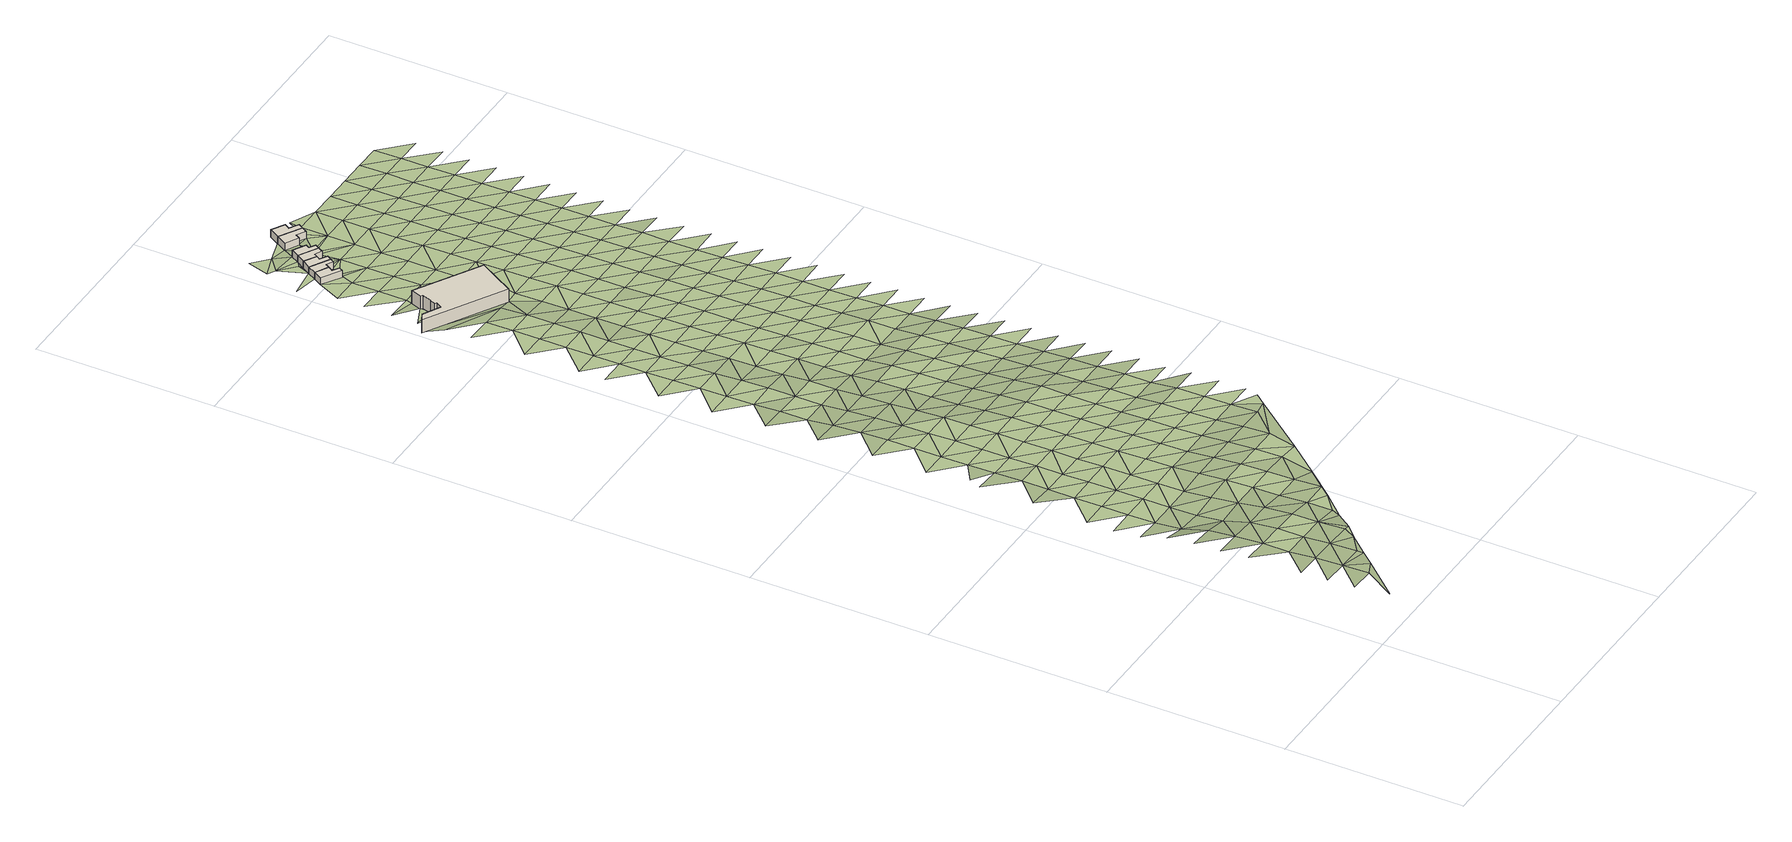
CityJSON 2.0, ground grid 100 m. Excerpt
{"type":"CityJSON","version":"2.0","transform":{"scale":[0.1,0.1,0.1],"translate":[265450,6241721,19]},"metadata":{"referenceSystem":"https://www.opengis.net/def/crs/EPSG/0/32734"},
"CityObjects":{
"building1":{"type":"Building","attributes":{"address":"Salt River Blackpool Football Club 9 Shelley Road Salt River 7925 Cape Town","building":"pavilion","building:levels":2,"building_height":6.9,"roof_height":28.97,"ground_height":22.07,"plus_code":"4FRW3F87+94C"},"geometry":[{"type":"Solid","lod":"1","boundaries":[[[[0,1,2,3]],[[1,4,5,2]],[[4,6,7,5]],[[6,8,9,7]],[[8,10,11,9]],[[10,12,13,11]],[[12,14,15,13]],[[14,16,17,15]],[[16,18,19,17]],[[18,20,21,19]],[[20,0,3,21]],[[3,2,5,7,9,11,13,15,17,19,21]],[[20,18,16,14,12,10,8,6,4,1,0]]]]}]},
"building2":{"type":"Building","attributes":{"address":"Shelley Road Salt River Cape Town","building":"house","building:levels":1,"building_height":4.1,"roof_height":24.62,"ground_height":20.52,"plus_code":"4FRW3F87+J36"},"geometry":[{"type":"Solid","lod":"1","boundaries":[[[[22,23,24,25]],[[23,26,27,24]],[[26,28,29,27]],[[28,30,31,29]],[[30,32,33,31]],[[32,22,25,33]],[[25,24,27,29,31,33]],[[32,30,28,26,23,22]]]]}]},
"building3":{"type":"Building","attributes":{"address":"Shelley Road Salt River Cape Town","building":"house","building:levels":1,"building_height":4.1,"roof_height":24.62,"ground_height":20.52,"plus_code":"4FRW3F87+J3R"},"geometry":[{"type":"Solid","lod":"1","boundaries":[[[[23,22,25,24]],[[22,34,35,25]],[[34,36,37,35]],[[36,38,39,37]],[[38,40,41,39]],[[40,23,24,41]],[[24,25,35,37,39,41]],[[40,38,36,34,22,23]]]]}]},
"building4":{"type":"Building","attributes":{"address":"Shelley Road Salt River Cape Town","building":"house","building:levels":1,"building_height":4.1,"roof_height":24.62,"ground_height":20.52,"plus_code":"4FRW3F87+M34"},"geometry":[{"type":"Solid","lod":"1","boundaries":[[[[40,38,39,41]],[[38,42,43,39]],[[42,44,45,43]],[[44,46,47,45]],[[46,48,49,47]],[[48,40,41,49]],[[41,39,43,45,47,49]],[[48,46,44,42,38,40]]]]}]},
"building5":{"type":"Building","attributes":{"address":"Shelley Road Salt River Cape Town","building":"house","building:levels":1,"building_height":4.1,"roof_height":24.62,"ground_height":20.52,"plus_code":"4FRW3F87+M3Q"},"geometry":[{"type":"Solid","lod":"1","boundaries":[[[[48,46,47,49]],[[46,50,51,47]],[[50,52,53,51]],[[52,54,55,53]],[[54,56,57,55]],[[56,48,49,57]],[[49,47,51,53,55,57]],[[56,54,52,50,46,48]]]]}]},
"building6":{"type":"Building","attributes":{"address":"Shelley Road Salt River Cape Town","building":"house","building:levels":1,"building_height":4.1,"roof_height":24.59,"ground_height":20.49,"plus_code":"4FRW3F87+M4J"},"geometry":[{"type":"Solid","lod":"1","boundaries":[[[[56,54,55,57]],[[54,58,59,55]],[[58,60,61,59]],[[60,62,63,61]],[[62,64,65,63]],[[64,56,57,65]],[[57,55,59,61,63,65]],[[64,62,60,58,54,56]]]]}]},
"building7":{"type":"Building","attributes":{"address":"Shelley Road Salt River Cape Town","building":"house","building:levels":1,"building_height":4.1,"roof_height":24.24,"ground_height":20.14,"plus_code":"4FRW3F87+P4P"},"geometry":[{"type":"Solid","lod":"1","boundaries":[[[[66,67,68,69]],[[67,70,71,68]],[[70,72,73,71]],[[72,74,75,73]],[[74,76,77,75]],[[76,66,69,77]],[[69,68,71,73,75,77]],[[76,74,72,70,67,66]]]]}]},
"building8":{"type":"Building","attributes":{"address":"Shelley Road Salt River Cape Town","building":"house","building:levels":1,"building_height":4.1,"roof_height":24.24,"ground_height":20.14,"plus_code":"4FRW3F87+P4X"},"geometry":[{"type":"Solid","lod":"1","boundaries":[[[[78,79,69,68]],[[79,80,81,69]],[[80,82,83,81]],[[82,84,85,83]],[[84,86,87,85]],[[86,78,68,87]],[[68,69,81,83,85,87]],[[86,84,82,80,79,78]]]]}]},
"terrain1":{"type":"TINRelief","geometry":[{"type":"CompositeSurface","lod":"1","boundaries":[[[88,89,90]],[[91,92,89]],[[93,94,90]],[[89,92,90]],[[95,96,93]],[[90,92,97]],[[95,98,99]],[[93,90,100]],[[97,101,90]],[[98,102,103]],[[90,101,100]],[[104,95,93]],[[95,104,98]],[[105,102,106]],[[104,93,100]],[[101,97,107]],[[106,108,109]],[[107,100,101]],[[98,110,102]],[[98,104,111]],[[98,111,110]],[[108,112,113]],[[114,106,102]],[[115,100,107]],[[104,100,116]],[[106,114,108]],[[117,112,118]],[[114,102,110]],[[116,111,104]],[[100,115,116]],[[115,107,119]],[[120,118,121]],[[110,111,122]],[[108,123,112]],[[108,114,124]],[[116,115,119]],[[122,111,116]],[[125,120,121]],[[108,124,123]],[[118,112,126]],[[114,110,127]],[[110,122,128]],[[116,119,129]],[[121,118,126]],[[126,112,123]],[[130,125,131]],[[127,124,114]],[[127,110,128]],[[130,131,132]],[[122,116,133]],[[121,134,125]],[[135,116,129]],[[123,124,136]],[[134,121,126]],[[133,128,122]],[[133,116,135]],[[136,124,127]],[[131,125,137]],[[138,132,139]],[[137,125,134]],[[140,126,123]],[[123,136,141]],[[142,127,128]],[[128,133,143]],[[144,145,139]],[[129,146,135]],[[132,131,147]],[[126,140,134]],[[140,123,141]],[[131,137,148]],[[142,128,143]],[[135,146,133]],[[139,132,147]],[[136,127,149]],[[131,148,147]],[[144,150,151]],[[149,141,136]],[[137,134,152]],[[151,150,153]],[[134,140,154]],[[149,127,142]],[[143,133,155]],[[139,156,144]],[[133,146,155]],[[148,137,152]],[[147,156,139]],[[134,154,152]],[[150,144,157]],[[140,141,158]],[[143,159,142]],[[153,160,161]],[[141,149,162]],[[156,157,144]],[[155,159,143]],[[147,148,163]],[[158,154,140]],[[164,161,160]],[[158,141,162]],[[152,165,148]],[[142,166,149]],[[147,163,156]],[[153,150,167]],[[148,165,163]],[[155,146,168]],[[157,169,150]],[[166,142,159]],[[153,167,160]],[[162,149,170]],[[171,152,154]],[[150,169,167]],[[154,158,172]],[[173,164,174]],[[155,168,159]],[[170,149,166]],[[157,156,175]],[[152,171,165]],[[156,163,176]],[[174,177,173]],[[154,172,171]],[[164,160,178]],[[162,179,158]],[[157,175,169]],[[178,160,167]],[[156,176,175]],[[170,179,162]],[[163,165,180]],[[166,159,181]],[[182,174,164]],[[172,158,183]],[[168,181,159]],[[184,177,185]],[[165,171,180]],[[170,166,181]],[[178,182,164]],[[183,158,179]],[[163,186,176]],[[167,169,187]],[[188,184,185]],[[169,175,189]],[[172,190,171]],[[186,163,180]],[[187,178,167]],[[177,174,191]],[[170,192,179]],[[169,189,187]],[[190,172,183]],[[182,193,174]],[[176,194,175]],[[181,192,170]],[[185,177,191]],[[171,195,180]],[[196,188,197]],[[176,186,194]],[[191,174,193]],[[181,168,198]],[[183,179,199]],[[195,171,190]],[[200,182,178]],[[175,201,189]],[[197,202,196]],[[178,187,203]],[[192,199,179]],[[185,204,188]],[[186,180,205]],[[201,175,194]],[[182,200,193]],[[190,183,206]],[[192,181,198]],[[191,204,185]],[[178,203,200]],[[205,180,195]],[[189,207,187]],[[206,183,199]],[[186,208,194]],[[197,188,209]],[[210,202,211]],[[189,201,207]],[[190,212,195]],[[208,186,205]],[[204,209,188]],[[203,187,213]],[[214,191,193]],[[192,215,199]],[[210,211,216]],[[206,212,190]],[[193,200,217]],[[198,215,192]],[[201,194,218]],[[207,213,187]],[[202,197,219]],[[191,214,204]],[[205,195,220]],[[209,221,197]],[[208,218,194]],[[214,193,217]],[[206,199,222]],[[212,220,195]],[[219,211,202]],[[200,203,223]],[[201,224,207]],[[219,197,221]],[[216,225,226]],[[213,227,203]],[[222,199,215]],[[208,205,228]],[[224,201,218]],[[229,209,204]],[[223,217,200]],[[212,206,230]],[[204,214,231]],[[203,227,223]],[[220,228,205]],[[211,232,216]],[[213,207,233]],[[225,234,235]],[[230,206,222]],[[236,218,208]],[[209,229,221]],[[211,219,232]],[[204,231,229]],[[233,207,224]],[[212,237,220]],[[235,234,238]],[[236,208,228]],[[227,213,239]],[[214,217,240]],[[241,225,216]],[[198,242,215]],[[212,230,237]],[[217,223,243]],[[244,224,218]],[[222,215,245]],[[233,239,213]],[[241,216,232]],[[219,221,246]],[[240,231,214]],[[228,220,247]],[[221,229,248]],[[244,218,236]],[[240,217,243]],[[249,234,225]],[[227,250,223]],[[230,222,245]],[[251,238,252]],[[237,247,220]],[[232,219,246]],[[253,233,224]],[[246,221,248]],[[241,249,225]],[[250,227,239]],[[236,228,254]],[[251,252,255]],[[244,253,224]],[[229,231,256]],[[243,223,257]],[[230,258,237]],[[245,215,242]],[[231,240,259]],[[254,228,247]],[[234,260,238]],[[232,261,241]],[[239,233,262]],[[249,263,234]],[[257,223,250]],[[258,230,245]],[[264,244,236]],[[256,248,229]],[[261,232,246]],[[231,259,256]],[[253,262,233]],[[260,252,238]],[[243,265,240]],[[247,237,266]],[[234,263,260]],[[267,255,268]],[[264,236,254]],[[269,250,239]],[[266,237,258]],[[265,243,257]],[[249,241,270]],[[271,253,244]],[[262,269,239]],[[241,261,272]],[[258,245,242]],[[273,274,275]],[[252,276,255]],[[246,248,277]],[[259,240,278]],[[254,247,279]],[[248,256,280]],[[264,271,244]],[[249,270,263]],[[281,257,250]],[[252,260,276]],[[241,272,270]],[[265,278,240]],[[279,247,266]],[[282,283,284]],[[261,246,277]],[[262,253,285]],[[277,248,280]],[[269,281,250]],[[274,273,268]],[[286,287,283]],[[288,268,255]],[[259,289,256]],[[254,290,264]],[[291,282,284]],[[258,242,292]],[[271,285,253]],[[258,293,266]],[[265,257,294]],[[255,276,288]],[[259,278,289]],[[290,254,279]],[[260,263,295]],[[261,296,272]],[[297,269,262]],[[263,270,298]],[[281,294,257]],[[291,0,299]],[[271,264,300]],[[280,256,301]],[[291,284,302]],[[296,261,277]],[[285,297,262]],[[303,299,0]],[[276,260,295]],[[279,266,304]],[[305,278,265]],[[306,275,274]],[[263,298,295]],[[288,274,268]],[[300,264,290]],[[256,289,301]],[[307,281,269]],[[272,308,270]],[[294,305,265]],[[280,309,277]],[[285,271,310]],[[303,311,312]],[[297,307,269]],[[272,296,308]],[[276,313,288]],[[314,289,278]],[[290,279,315]],[[271,300,310]],[[280,301,309]],[[270,316,298]],[[294,281,317]],[[313,276,295]],[[305,314,278]],[[296,277,318]],[[285,319,297]],[[311,320,321]],[[288,306,274]],[[316,270,308]],[[307,317,281]],[[320,322,321]],[[290,323,300]],[[301,289,324]],[[277,309,318]],[[285,310,319]],[[0,325,303]],[[295,298,326]],[[327,305,294]],[[328,288,313]],[[314,324,289]],[[306,288,328]],[[40,329,23]],[[325,311,303]],[[296,330,308]],[[307,297,331]],[[298,316,326]],[[317,327,294]],[[300,332,310]],[[333,309,301]],[[318,330,296]],[[331,297,319]],[[334,322,320]],[[313,295,335]],[[336,314,305]],[[324,333,301]],[[311,337,320]],[[317,307,338]],[[316,308,339]],[[326,335,295]],[[327,336,305]],[[340,318,309]],[[306,328,341]],[[319,310,342]],[[343,325,0]],[[311,325,337]],[[338,307,331]],[[330,339,308]],[[344,345,346]],[[40,347,346]],[[32,30,22]],[[333,340,309]],[[348,334,320]],[[316,349,326]],[[328,313,350]],[[324,314,351]],[[317,352,327]],[[345,344,353]],[[335,354,313]],[[336,355,314]],[[48,347,40]],[[30,36,22]],[[0,20,343]],[[330,318,356]],[[331,319,357]],[[34,22,36]],[[56,346,347]],[[337,348,320]],[[317,338,352]],[[339,349,316]],[[20,306,341]],[[30,334,348]],[[350,341,328]],[[333,324,351]],[[350,313,354]],[[347,48,56]],[[340,356,318]],[[314,355,351]],[[56,64,346]],[[335,326,358]],[[344,346,64]],[[336,327,359]],[[30,360,36]],[[337,325,361]],[[331,362,338]],[[363,339,330]],[[349,358,326]],[[359,327,352]],[[348,360,30]],[[44,42,46]],[[340,333,364]],[[361,325,343]],[[38,36,360]],[[356,363,330]],[[354,335,365]],[[355,336,366]],[[38,360,42]],[[341,350,367]],[[364,333,351]],[[52,46,42]],[[50,46,52]],[[348,337,368]],[[352,338,369]],[[370,349,339]],[[344,64,70]],[[358,365,335]],[[341,371,20]],[[366,336,359]],[[42,360,52]],[[340,372,356]],[[368,337,361]],[[371,341,367]],[[363,370,339]],[[54,52,360]],[[354,373,350]],[[355,374,351]],[[62,70,64]],[[372,340,364]],[[344,70,67]],[[360,348,375]],[[358,349,376]],[[359,352,377]],[[365,373,354]],[[378,343,20]],[[374,355,366]],[[62,60,379]],[[58,379,60]],[[361,343,378]],[[363,356,380]],[[375,348,368]],[[370,376,349]],[[70,62,72]],[[367,350,381]],[[364,351,382]],[[62,379,72]],[[380,356,372]],[[360,383,54]],[[371,378,20]],[[384,365,358]],[[359,385,366]],[[54,383,58]],[[373,381,350]],[[382,351,374]],[[370,363,386]],[[376,384,358]],[[360,375,383]],[[58,387,379]],[[368,361,388]],[[72,379,76]],[[367,389,371]],[[372,364,390]],[[378,391,361]],[[386,363,380]],[[392,373,365]],[[374,366,393]],[[381,389,367]],[[390,364,382]],[[74,72,76]],[[388,375,368]],[[370,394,376]],[[383,387,58]],[[361,391,388]],[[384,392,365]],[[379,387,76]],[[378,371,395]],[[372,396,380]],[[394,370,386]],[[381,373,397]],[[382,374,398]],[[389,395,371]],[[396,372,390]],[[399,384,376]],[[66,76,387]],[[392,397,373]],[[391,378,400]],[[401,383,375]],[[386,380,402]],[[403,404,405]],[[375,388,406]],[[394,399,376]],[[407,389,381]],[[382,408,390]],[[66,387,409]],[[395,400,378]],[[402,380,396]],[[66,409,405]],[[410,392,384]],[[401,375,406]],[[397,407,381]],[[391,411,388]],[[412,387,383]],[[394,386,413]],[[399,410,384]],[[414,405,409]],[[415,395,389]],[[396,390,416]],[[400,411,391]],[[413,386,402]],[[397,392,417]],[[412,383,401]],[[407,415,389]],[[387,418,409]],[[406,388,419]],[[420,399,394]],[[410,417,392]],[[400,395,421]],[[402,396,422]],[[411,419,388]],[[420,394,413]],[[414,409,418]],[[423,407,397]],[[412,418,387]],[[415,421,395]],[[406,424,401]],[[425,410,399]],[[417,423,397]],[[426,411,400]],[[402,427,413]],[[419,424,406]],[[420,425,399]],[[428,415,407]],[[421,426,400]],[[417,410,429]],[[401,430,412]],[[423,428,407]],[[431,419,411]],[[420,413,432]],[[410,425,429]],[[424,430,401]],[[415,433,421]],[[426,431,411]],[[412,434,418]],[[423,417,435]],[[428,433,415]],[[424,419,436]],[[425,420,437]],[[435,417,429]],[[430,434,412]],[[438,426,421]],[[431,436,419]],[[428,423,439]],[[433,438,421]],[[425,440,429]],[[441,430,424]],[[434,442,418]],[[439,423,435]],[[443,431,426]],[[436,441,424]],[[428,444,433]],[[438,443,426]],[[435,429,445]],[[446,434,430]],[[444,428,439]],[[431,447,436]],[[441,446,430]],[[438,433,448]],[[443,447,431]],[[442,434,449]],[[439,435,450]],[[448,433,444]],[[451,441,436]],[[434,446,449]],[[443,438,452]],[[447,451,436]],[[439,453,444]],[[452,438,448]],[[441,454,446]],[[455,442,449]],[[443,456,447]],[[451,454,441]],[[448,444,457]],[[456,443,452]],[[446,458,449]],[[451,447,459]],[[454,458,446]],[[452,448,460]],[[447,456,459]],[[461,455,449]],[[454,451,462]],[[458,461,449]],[[452,463,456]],[[459,462,451]],[[454,464,458]],[[461,465,455]],[[459,456,466]],[[462,464,454]],[[461,458,467]],[[459,468,462]],[[467,458,464]],[[469,465,461]],[[464,462,470]],[[467,469,461]],[[467,464,471]],[[469,472,465]],[[473,469,467]],[[469,474,472]]]}]}
},
"vertices":[
[201,5550,21],[179,5491,21],[179,5491,100],[201,5550,100],[191,5482,21],[191,5482,100],[175,5431,21],[175,5431,100],[157,5397,21],[157,5397,100],[166,5392,21],[166,5392,100],[147,5358,21],[147,5358,100],[50,5410,21],[50,5410,100],[7,5389,21],[7,5389,100],[440,5138,21],[440,5138,100],[559,5342,21],[559,5342,100],
[230,6031,15],[159,6072,15],[159,6072,56],[230,6031,56],[130,6025,15],[130,6025,56],[236,5959,15],[236,5959,56],[250,5982,15],[250,5982,56],[214,6005,15],[214,6005,56],
[242,6052,15],[242,6052,56],[278,6031,15],[278,6031,56],[294,6054,15],[294,6054,56],[185,6118,15],[185,6118,56],
[309,6081,15],[309,6081,56],[269,6105,15],[269,6105,56],[282,6126,15],[282,6126,56],[213,6166,15],[213,6166,56],
[292,6144,15],[292,6144,56],[333,6125,15],[333,6125,56],[348,6153,15],[348,6153,56],[244,6213,15],[244,6213,56],
[362,6177,15],[362,6177,56],[328,6197,15],[328,6197,56],[340,6217,15],[340,6217,56],[269,6258,15],[269,6258,56],
[462,6306,11],[340,6378,11],[340,6378,52],[462,6306,52],[305,6320,11],[305,6320,52],[379,6277,11],[379,6277,52],[394,6303,11],[394,6303,52],[443,6275,11],[443,6275,52],
[340,6378,6],[462,6306,6],[479,6334,6],[479,6334,52],[429,6364,6],[429,6364,52],[446,6393,6],[446,6393,52],[374,6436,6],[374,6436,52],
[62,190,246],[212,190,238],[212,340,230],[84,5,255],[283,222,238],[212,490,223],[62,340,238],[212,640,210],[62,490,230],[365,304,222],[212,785,210],[62,785,219],[362,490,217],[362,340,222],[212,940,199],[62,940,206],[362,640,205],[62,1090,198],[212,1090,184],[471,419,211],[212,1240,139],[62,1240,182],[362,940,188],[362,785,205],[212,1390,123],[62,1390,136],[362,1090,144],[512,490,211],[512,640,199],[62,1540,120],[212,1540,121],[536,483,211],[62,1690,119],[212,1690,121],[512,785,199],[362,1390,124],[362,1240,128],[212,1845,119],[362,1540,123],[512,1090,159],[512,940,184],[641,593,174],[62,1990,133],[212,1990,121],[212,2135,121],[662,785,174],[362,1690,121],[662,640,174],[512,1240,140],[362,1845,119],[62,2290,126],[212,2290,116],[512,1540,123],[512,1390,126],[662,1090,159],[662,940,163],[212,2440,111],[90,2359,126],[763,725,174],[362,2135,116],[362,1990,116],[662,1240,153],[212,2590,110],[62,2590,110],[512,1845,120],[212,2740,108],[512,1690,121],[813,785,174],[362,2290,113],[362,2440,111],[662,1540,126],[813,940,163],[212,2890,107],[62,2890,108],[662,1390,140],[512,2135,115],[212,3040,100],[512,1990,115],[813,1090,159],[362,2740,105],[923,898,155],[362,2590,110],[813,1240,153],[662,1845,119],[662,1690,122],[62,3195,96],[212,3195,90],[512,2440,112],[512,2290,113],[212,3340,74],[362,2890,100],[813,1390,140],[662,1990,116],[963,1090,152],[362,3040,93],[813,1540,126],[62,3490,81],[212,3490,74],[662,2135,116],[512,2740,107],[212,3640,64],[512,2590,111],[813,1690,122],[362,3340,70],[963,1240,149],[362,3195,84],[662,2290,115],[813,1845,119],[62,3790,61],[212,3790,59],[1075,1081,149],[963,1390,141],[512,3040,85],[662,2440,114],[212,3940,56],[512,2890,97],[362,3490,70],[813,1990,116],[963,1540,126],[662,2590,105],[813,2135,116],[362,3640,67],[62,4090,54],[212,4090,52],[963,1690,120],[662,2740,91],[512,3340,69],[1113,1240,147],[212,4245,49],[512,3195,79],[813,2290,115],[362,3940,53],[963,1845,119],[362,3790,62],[1113,1390,139],[662,3040,77],[813,2440,114],[212,4390,48],[62,4390,49],[662,2890,83],[963,1990,113],[512,3640,54],[1113,1540,126],[512,3490,69],[362,4090,49],[813,2590,105],[212,4535,47],[62,4535,48],[963,2135,113],[1113,1690,121],[212,4690,45],[813,2740,91],[662,3340,57],[362,4245,46],[1346,1404,126],[662,3195,72],[963,2290,112],[1263,1390,131],[512,3940,47],[1113,1845,120],[512,3790,51],[362,4390,44],[813,2890,83],[62,4840,46],[212,4840,45],[963,2440,114],[1113,1990,108],[212,4990,44],[662,3640,54],[813,3040,77],[1263,1540,124],[662,3490,57],[362,4690,44],[512,4090,43],[963,2590,100],[362,4535,44],[1113,2135,108],[813,3195,72],[1263,1690,123],[62,5140,45],[212,5140,42],[963,2740,87],[512,4390,39],[1113,2290,101],[512,4245,40],[62,5290,37],[362,5140,35],[7,5389,26],[362,4840,44],[662,3940,47],[813,3340,57],[1263,1845,120],[662,3790,51],[963,2890,80],[62,5440,26],[157,5397,26],[175,5431,26],[1113,2440,97],[147,5358,34],[166,5392,26],[362,4990,42],[813,3490,57],[1263,1990,103],[179,5491,26],[1395,1465,126],[1413,1540,124],[963,3040,74],[512,4690,33],[662,4090,43],[1113,2590,90],[512,4535,35],[62,5585,24],[1263,2135,103],[813,3640,51],[191,5482,26],[212,5585,21],[1413,1690,122],[963,3195,68],[440,5138,25],[1113,2740,82],[662,4245,40],[813,3790,46],[1263,2290,97],[212,5740,20],[62,5740,24],[512,4840,33],[963,3340,55],[1413,1845,114],[662,4390,39],[1113,2890,78],[813,3940,43],[1263,2440,91],[212,5890,20],[62,5890,22],[130,6025,17],[1413,1990,99],[963,3490,55],[362,5585,18],[662,4535,35],[1113,3040,71],[512,4990,30],[25,6097,17],[813,4090,40],[1263,2590,84],[1413,2135,99],[963,3640,49],[236,5959,20],[662,4690,33],[1113,3195,66],[362,5740,17],[1263,2740,77],[813,4245,39],[963,3790,45],[512,5140,25],[1413,2290,93],[512,5440,18],[212,6340,11],[84,6297,14],[128,6273,14],[212,6190,15],[362,5890,16],[813,4390,37],[662,4990,30],[1113,3490,54],[1263,2890,74],[127,6421,9],[662,4840,33],[1113,3340,54],[963,3940,40],[1413,2440,87],[813,4535,34],[1263,3040,68],[362,6040,15],[512,5585,16],[1413,2590,81],[963,4090,37],[1113,3640,46],[813,4690,28],[1263,3195,60],[662,5140,25],[512,5740,15],[1413,2740,75],[963,4245,36],[662,5290,21],[1113,3790,42],[813,4840,28],[1263,3340,50],[512,5890,12],[963,4390,35],[1413,2890,67],[662,5440,18],[362,6190,15],[1113,3940,39],[813,4990,26],[1263,3490,50],[512,6040,11],[963,4535,33],[1413,3040,62],[1113,4090,38],[512,6190,11],[662,5740,15],[813,5140,24],[1263,3640,44],[662,5585,16],[963,4690,27],[1413,3195,55],[1113,4245,33],[813,5290,20],[1263,3790,41],[963,4840,27],[1413,3340,48],[1113,4390,31],[813,5440,18],[662,6040,11],[1263,3940,40],[446,6393,11],[429,6364,11],[479,6334,11],[662,5890,12],[963,4990,23],[1413,3490,48],[512,6340,11],[1113,4535,29],[813,5585,15],[662,6190,11],[1263,4090,38],[517,6407,11],[963,5140,20],[1413,3640,43],[1113,4690,25],[662,6340,11],[813,5740,13],[1263,4245,34],[963,5290,19],[1413,3790,40],[1113,4840,25],[813,5890,12],[1263,4390,30],[963,5440,18],[1413,3940,40],[1113,4990,22],[1263,4535,25],[813,6040,10],[963,5585,15],[1413,4090,39],[1113,5140,18],[813,6190,10],[1263,4690,23],[963,5740,13],[1413,4245,34],[1113,5290,17],[1263,4840,23],[1413,4390,29],[963,5890,11],[813,6340,9],[1113,5440,15],[1263,4990,19],[1413,4535,25],[963,6040,9],[1113,5585,13],[1263,5140,17],[963,6190,9],[1413,4690,17],[1113,5740,12],[1263,5290,17],[1413,4840,17],[1113,5890,10],[963,6340,8],[1263,5440,14],[1413,4990,15],[1113,6040,8],[1263,5585,11],[1413,5140,15],[1113,6190,8],[1263,5740,10],[1413,5290,14],[1263,5890,9],[1113,6340,6],[1413,5440,12],[1263,6040,5],[1413,5585,10],[1263,6190,5],[1413,5740,8],[1413,5890,6],[1263,6340,1],[1413,6040,2],[1413,6190,2]
]}
